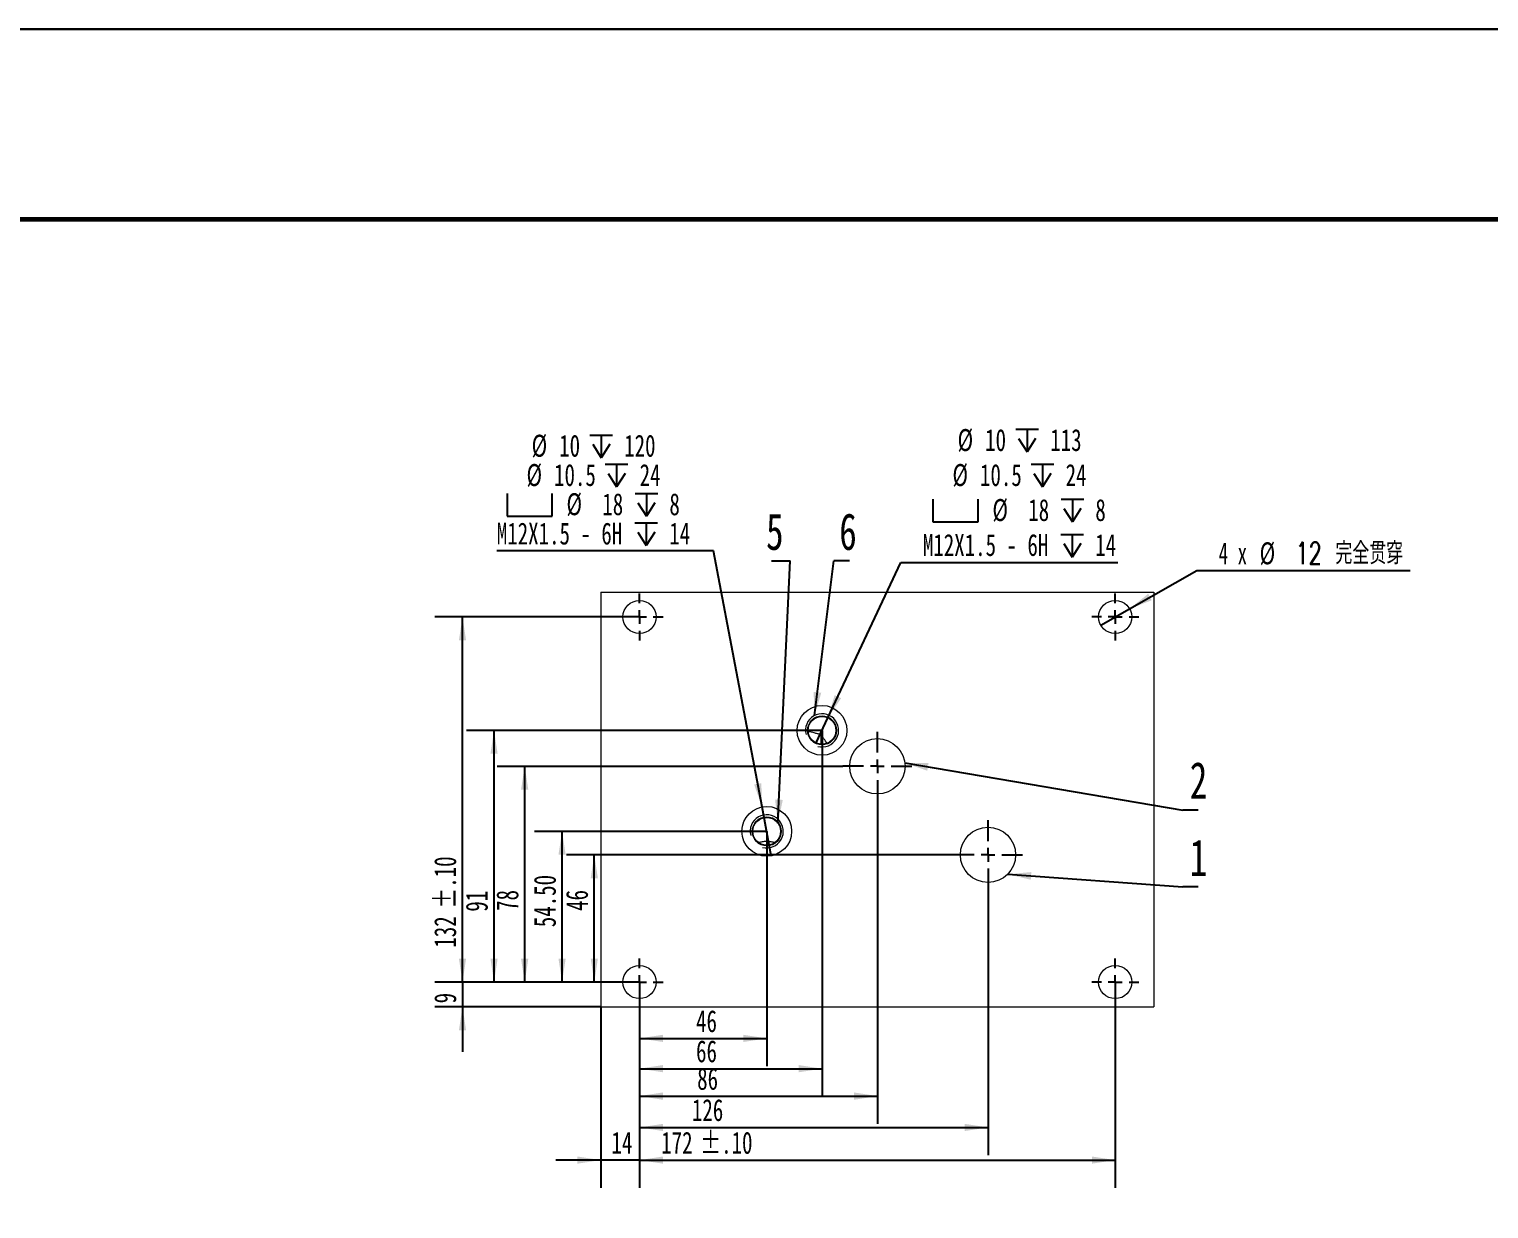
# Model space of a CAD drawing. Header units: millimetres. Extents: x -8 to 430, y -4 to 301.
# Drawn here: x 101.4 to 207, y 215.4 to 300.7 of the extents above; entities that cross this region are included whole.
import ezdxf

# ---------------------------------------------------------------- set-up
doc = ezdxf.new("R2010")
doc.units = ezdxf.units.MM
doc.layers.add('10', color=7, linetype='Continuous')
doc.layers.add('细实线', color=7, linetype='Continuous', lineweight=30)
doc.styles.add('SLDTEXTSTYLE0', font='TXT', dxfattribs={"width": 0.7, "bigfont": 'bigfont'})
doc.styles.add('SLDTEXTSTYLE1', font='TXT', dxfattribs={"width": 0.7})
doc.styles.add('SLDTEXTSTYLE6', font='TXT', dxfattribs={"width": 0.633333})
doc.dimstyles.new('SLDDIMSTYLE10', dxfattribs={"dimtxt": 1.69292, "dimasz": 1.69292, "dimexe": 0, "dimexo": 0.0625, "dimgap": 0.42323, "dimtad": 2, "dimlfac": 5, "dimrnd": 1e-09, "dimzin": 12, "dimdsep": 46, "dimtxsty": 'SLDTEXTSTYLE1', "dimsah": 1, "dimcen": 0.09, "dimadec": 0, "dimazin": 3, "dimtol": 1, "dimtp": 0.1, "dimtm": 0.1, "dimtfac": 1, "dimtofl": 0, "dimtmove": 0, "dimatfit": 3, "dimfxl": 1, "dimfrac": 2, "dimtolj": 1, "dimtzin": 0, "dimarcsym": 0})
doc.dimstyles.new('SLDDIMSTYLE12', dxfattribs={"dimtxt": 1.69292, "dimasz": 1.69292, "dimexe": 0, "dimexo": 0.0625, "dimgap": 0.42323, "dimtad": 0, "dimtih": 1, "dimtoh": 1, "dimlfac": 5, "dimrnd": 1e-09, "dimzin": 12, "dimdsep": 46, "dimtxsty": 'SLDTEXTSTYLE1', "dimblk1": 'NONE', "dimsah": 1, "dimcen": 0, "dimadec": 0, "dimazin": 3, "dimtfac": 1, "dimtmove": 0, "dimatfit": 3, "dimldrblk": 'NONE', "dimfxl": 1, "dimfrac": 2, "dimtolj": 1, "dimtzin": 12, "dimarcsym": 0})
doc.dimstyles.new('SLDDIMSTYLE13', dxfattribs={"dimtxt": 1.69292, "dimasz": 1.69292, "dimexe": 0, "dimexo": 0.0625, "dimgap": 0.42323, "dimtad": 0, "dimtih": 1, "dimtoh": 1, "dimdec": 6, "dimlfac": 5, "dimrnd": 1e-09, "dimzin": 12, "dimdsep": 46, "dimtxsty": 'SLDTEXTSTYLE1', "dimblk1": 'NONE', "dimsah": 1, "dimcen": 0, "dimadec": 0, "dimazin": 3, "dimtfac": 1, "dimtmove": 0, "dimatfit": 3, "dimldrblk": 'NONE', "dimfxl": 1, "dimfrac": 2, "dimtolj": 1, "dimtzin": 12, "dimarcsym": 0})
doc.dimstyles.new('SLDDIMSTYLE14', dxfattribs={"dimtxt": 1.69292, "dimasz": 1.69292, "dimexe": 0, "dimexo": 0.0625, "dimgap": 0.42323, "dimtad": 0, "dimtih": 1, "dimtoh": 1, "dimlfac": 5, "dimrnd": 1e-09, "dimzin": 12, "dimdsep": 46, "dimtxsty": 'SLDTEXTSTYLE1', "dimblk1": 'NONE', "dimsah": 1, "dimcen": 0, "dimadec": 0, "dimazin": 3, "dimtfac": 1, "dimtmove": 0, "dimatfit": 3, "dimldrblk": 'NONE', "dimfxl": 1, "dimfrac": 2, "dimtolj": 1, "dimtzin": 12, "dimarcsym": 0})
doc.dimstyles.new('SLDDIMSTYLE3', dxfattribs={"dimtxt": 1.69292, "dimasz": 1.69292, "dimexe": 0, "dimexo": 0.0625, "dimgap": 0.42323, "dimtad": 2, "dimlfac": 5, "dimrnd": 1e-09, "dimzin": 12, "dimdsep": 46, "dimtxsty": 'SLDTEXTSTYLE1', "dimsah": 1, "dimcen": 0.09, "dimadec": 0, "dimazin": 3, "dimtfac": 1, "dimtmove": 0, "dimatfit": 0, "dimfxl": 1, "dimfrac": 2, "dimtolj": 1, "dimtzin": 12, "dimarcsym": 0})
doc.dimstyles.new('SLDDIMSTYLE4', dxfattribs={"dimtxt": 1.69292, "dimasz": 1.69292, "dimexe": 0, "dimexo": 0.0625, "dimgap": 0.42323, "dimtad": 2, "dimlfac": 5, "dimrnd": 1e-09, "dimzin": 12, "dimdsep": 46, "dimtxsty": 'SLDTEXTSTYLE1', "dimsah": 1, "dimcen": 0.09, "dimadec": 0, "dimazin": 3, "dimtfac": 1, "dimtofl": 0, "dimtmove": 0, "dimatfit": 3, "dimfxl": 1, "dimfrac": 2, "dimtolj": 1, "dimtzin": 12, "dimarcsym": 0})
doc.dimstyles.new('SLDDIMSTYLE7', dxfattribs={"dimtxt": 0.18, "dimasz": 1.69292, "dimexe": 0, "dimexo": 0.0625, "dimgap": 0, "dimtad": 0, "dimtih": 1, "dimtoh": 1, "dimdec": 0, "dimrnd": 1e-09, "dimzin": 0, "dimdsep": 46, "dimtxsty": 'Standard', "dimsah": 1, "dimcen": 0.09, "dimadec": 0, "dimazin": 0, "dimtfac": 1.69292, "dimtdec": 0, "dimtofl": 0, "dimtmove": 0, "dimatfit": 3, "dimfxl": 1, "dimfrac": 2, "dimtolj": 1, "dimtzin": 0, "dimarcsym": 0})
doc.dimstyles.new('SLDDIMSTYLE9', dxfattribs={"dimtxt": 1.69292, "dimasz": 1.69292, "dimexe": 0, "dimexo": 0.0625, "dimgap": 0.42323, "dimtad": 2, "dimlfac": 5, "dimrnd": 1e-09, "dimzin": 4, "dimdsep": 46, "dimtxsty": 'SLDTEXTSTYLE1', "dimsah": 1, "dimcen": 0.09, "dimadec": 0, "dimazin": 1, "dimtfac": 1, "dimtmove": 0, "dimatfit": 0, "dimfxl": 1, "dimfrac": 2, "dimtolj": 1, "dimtzin": 12, "dimarcsym": 0})

# ---------------------------------------------------------------- blocks, each defined once
blk = doc.blocks.new('_D_51')
at = {"layer": '10'}
for p, q in [((180.98, 258.83), (185.83, 261.6)), ((185.83, 261.6), (201.26, 261.6)), ((178.9, 257.64), (180.98, 258.83))]:
    blk.add_line(p, q, dxfattribs=at)
blk.add_solid([(180.98, 258.83), (182.58, 259.44), (182.32, 259.9)], dxfattribs=at)
at = {"layer": '10', "char_height": 1.587, "attachment_point": 1}
for s, insert, style in [('4 x', (187.42, 263.63), 'SLDTEXTSTYLE6'), ('%%c', (190.38, 263.63), 'SLDTEXTSTYLE1'), ('12 完全贯穿', (192.97, 263.63), 'SLDTEXTSTYLE0')]:
    blk.add_mtext(s, dxfattribs=dict(at, insert=insert, style=style))
blk = doc.blocks.new('_NONE')
blk = doc.blocks.new('_D_52')
at = {"layer": '10', "color": 7}
for p, q in [((132.74, 231.83), (132.74, 235.09)), ((145.54, 231.83), (130.74, 231.83)), ((132.74, 231.83), (132.74, 230.03)), ((142.74, 230.03), (130.74, 230.03)), ((132.74, 230.03), (132.74, 226.78))]:
    blk.add_line(p, q, dxfattribs=at)
for points in [[(132.74, 231.83), (133, 233.53), (132.48, 233.53)], [(132.74, 230.03), (132.48, 228.34), (133, 228.34)]]:
    blk.add_solid(points, dxfattribs=at)
at = {"layer": '10', "color": 7, "insert": (130.69, 230.29), "char_height": 1.59, "attachment_point": 1, "rotation": 90, "style": 'SLDTEXTSTYLE1'}
blk.add_mtext('9', dxfattribs=at)
blk = doc.blocks.new('_D_53')
at = {"layer": '10', "color": 7}
for p, q in [((145.54, 258.23), (130.74, 258.23)), ((132.74, 231.83), (132.74, 258.23)), ((145.54, 231.83), (130.74, 231.83))]:
    blk.add_line(p, q, dxfattribs=at)
for points in [[(132.74, 258.23), (132.48, 256.54), (133, 256.54)], [(132.74, 231.83), (133, 233.53), (132.48, 233.53)]]:
    blk.add_solid(points, dxfattribs=at)
at = {"layer": '10', "color": 7, "char_height": 1.587, "attachment_point": 1, "rotation": 90, "style": 'SLDTEXTSTYLE1'}
for s, insert in [('±.10', (130.69, 237.14)), ('132', (130.69, 234.32))]:
    blk.add_mtext(s, dxfattribs=dict(at, insert=insert))
blk = doc.blocks.new('_D_54')
at = {"layer": '10', "color": 7}
for p, q in [((145.54, 231.83), (145.54, 216.96)), ((142.74, 230.03), (142.74, 216.96)), ((142.74, 218.96), (139.48, 218.96)), ((145.54, 218.96), (142.74, 218.96)), ((145.54, 218.96), (148.79, 218.96))]:
    blk.add_line(p, q, dxfattribs=at)
for points in [[(142.74, 218.96), (141.05, 219.22), (141.05, 218.7)], [(145.54, 218.96), (147.23, 218.7), (147.23, 219.22)]]:
    blk.add_solid(points, dxfattribs=at)
at = {"layer": '10', "color": 7, "insert": (143.51, 221.01), "char_height": 1.587, "attachment_point": 1, "style": 'SLDTEXTSTYLE1'}
blk.add_mtext('14', dxfattribs=at)
blk = doc.blocks.new('_D_55')
at = {"layer": '10', "color": 7}
for p, q in [((145.54, 231.83), (145.54, 216.96)), ((179.94, 231.83), (179.94, 216.96)), ((145.54, 218.96), (179.94, 218.96))]:
    blk.add_line(p, q, dxfattribs=at)
for points in [[(145.54, 218.96), (147.23, 218.7), (147.23, 219.22)], [(179.94, 218.96), (178.25, 219.22), (178.25, 218.7)]]:
    blk.add_solid(points, dxfattribs=at)
at = {"layer": '10', "color": 7, "char_height": 1.587, "attachment_point": 1, "style": 'SLDTEXTSTYLE1'}
for s, insert in [('172', (147.11, 221.01)), ('±.10', (149.93, 221.01))]:
    blk.add_mtext(s, dxfattribs=dict(at, insert=insert))
blk = doc.blocks.new('_D_56')
at = {"layer": '10', "color": 7}
for p, q in [((160.24, 247.43), (135.24, 247.43)), ((137.24, 231.83), (137.24, 247.43)), ((145.54, 231.83), (135.24, 231.83))]:
    blk.add_line(p, q, dxfattribs=at)
for points in [[(137.24, 247.43), (136.97, 245.74), (137.5, 245.74)], [(137.24, 231.83), (137.5, 233.53), (136.97, 233.53)]]:
    blk.add_solid(points, dxfattribs=at)
at = {"layer": '10', "color": 7, "insert": (135.19, 236.98), "char_height": 1.587, "attachment_point": 1, "rotation": 90, "style": 'SLDTEXTSTYLE1'}
blk.add_mtext('78', dxfattribs=at)
blk = doc.blocks.new('_D_57')
at = {"layer": '10', "color": 7}
for p, q in [((168.24, 241.03), (140.27, 241.03)), ((142.27, 231.83), (142.27, 241.03)), ((145.54, 231.83), (140.27, 231.83))]:
    blk.add_line(p, q, dxfattribs=at)
for points in [[(142.27, 241.03), (142.01, 239.34), (142.53, 239.34)], [(142.27, 231.83), (142.53, 233.53), (142.01, 233.53)]]:
    blk.add_solid(points, dxfattribs=at)
at = {"layer": '10', "color": 7, "insert": (140.22, 236.98), "char_height": 1.587, "attachment_point": 1, "rotation": 90, "style": 'SLDTEXTSTYLE1'}
blk.add_mtext('46', dxfattribs=at)
blk = doc.blocks.new('_D_58')
at = {"layer": '10', "color": 7}
for p, q in [((162.74, 244.93), (162.74, 221.59)), ((145.54, 231.83), (145.54, 221.59)), ((145.54, 223.59), (162.74, 223.59))]:
    blk.add_line(p, q, dxfattribs=at)
for points in [[(145.54, 223.59), (147.23, 223.32), (147.23, 223.85)], [(162.74, 223.59), (161.05, 223.85), (161.05, 223.32)]]:
    blk.add_solid(points, dxfattribs=at)
at = {"layer": '10', "color": 7, "insert": (149.71, 225.63), "char_height": 1.587, "attachment_point": 1, "style": 'SLDTEXTSTYLE1'}
blk.add_mtext('86', dxfattribs=at)
blk = doc.blocks.new('_D_59')
at = {"layer": '10', "color": 7}
for p, q in [((170.74, 238.53), (170.74, 219.32)), ((145.54, 231.83), (145.54, 219.32)), ((145.54, 221.32), (170.74, 221.32))]:
    blk.add_line(p, q, dxfattribs=at)
for points in [[(145.54, 221.32), (147.23, 221.06), (147.23, 221.58)], [(170.74, 221.32), (169.05, 221.58), (169.05, 221.06)]]:
    blk.add_solid(points, dxfattribs=at)
at = {"layer": '10', "color": 7, "insert": (149.33, 223.37), "char_height": 1.587, "attachment_point": 1, "style": 'SLDTEXTSTYLE1'}
blk.add_mtext('126', dxfattribs=at)
blk = doc.blocks.new('SW_SYMBOL_HOLE_DEPTH')
at = {"layer": '10', "color": 0}
for p, q in [((0, 875), (800, 875)), ((100, 555), (400, 75)), ((400, 875), (400, 75)), ((700, 555), (400, 75))]:
    blk.add_line(p, q, dxfattribs=at)
blk = doc.blocks.new('SW_SYMBOL_HOLE_SPOT')
at = {"layer": '10', "color": 0}
for p, q in [((0, 875), (0, 75)), ((1600, 75), (1600, 875)), ((0, 75), (1600, 75))]:
    blk.add_line(p, q, dxfattribs=at)
blk = doc.blocks.new('_D_60')
at = {"layer": '10', "color": 7}
for p, q in [((159.16, 250.94), (164.44, 262.18)), ((164.44, 262.18), (180.12, 262.18)), ((158.31, 249.13), (159.16, 250.94))]:
    blk.add_line(p, q, dxfattribs=at)
blk.add_solid([(159.16, 250.94), (160.12, 252.36), (159.65, 252.58)], dxfattribs=at)
at = {"layer": '10', "color": 7, "xscale": 0.002046395036887994, "yscale": 0.002046395036887994, "zscale": 0.002046395036887994}
for name, p in [('SW_SYMBOL_HOLE_DEPTH', (172.75, 270.01)), ('SW_SYMBOL_HOLE_DEPTH', (173.86, 267.48)), ('SW_SYMBOL_HOLE_SPOT', (166.76, 264.95)), ('SW_SYMBOL_HOLE_DEPTH', (176.02, 264.95)), ('SW_SYMBOL_HOLE_DEPTH', (176.01, 262.41))]:
    blk.add_blockref(name, p, dxfattribs=at)
at = {"layer": '10', "color": 7, "attachment_point": 1, "style": 'SLDTEXTSTYLE1'}
for s, insert, char_height in [('%%c', (168.54, 271.82), 1.587), ('10', (170.53, 271.82), 1.587), ('113', (175.24, 271.82), 1.587), ('%%c', (168.17, 269.29), 1.587), ('10.5', (170.16, 269.29), 1.587), ('24', (176.35, 269.29), 1.587), ('%%c', (171.06, 266.76), 1.587), ('18', (173.65, 266.76), 1.587), ('8', (178.5, 266.76), 1.59), ('M12X1.5 - 6H', (166.03, 264.23), 1.5875), ('14', (178.49, 264.23), 1.587)]:
    blk.add_mtext(s, dxfattribs=dict(at, insert=insert, char_height=char_height))
blk = doc.blocks.new('_D_61')
at = {"layer": '10', "color": 7}
for p, q in [((150.9, 263.01), (135.22, 263.01)), ((154.4, 244.5), (150.9, 263.01)), ((155.07, 240.96), (154.4, 244.5))]:
    blk.add_line(p, q, dxfattribs=at)
blk.add_solid([(154.4, 244.5), (154.35, 246.21), (153.83, 246.12)], dxfattribs=at)
at = {"layer": '10', "color": 7, "xscale": 0.002046395036887994, "yscale": 0.002046395036887994, "zscale": 0.002046395036887994}
for name, p in [('SW_SYMBOL_HOLE_DEPTH', (141.95, 269.59)), ('SW_SYMBOL_HOLE_DEPTH', (143.06, 267.48)), ('SW_SYMBOL_HOLE_SPOT', (135.96, 265.36)), ('SW_SYMBOL_HOLE_DEPTH', (145.22, 265.36)), ('SW_SYMBOL_HOLE_DEPTH', (145.21, 263.24))]:
    blk.add_blockref(name, p, dxfattribs=at)
at = {"layer": '10', "color": 7, "attachment_point": 1, "style": 'SLDTEXTSTYLE1'}
for s, insert, char_height in [('%%c', (137.74, 271.41), 1.587), ('10', (139.73, 271.41), 1.587), ('120', (144.43, 271.41), 1.587), ('%%c', (137.37, 269.29), 1.587), ('10.5', (139.36, 269.29), 1.587), ('24', (145.55, 269.29), 1.587), ('%%c', (140.26, 267.18), 1.587), ('18', (142.85, 267.18), 1.587), ('8', (147.7, 267.18), 1.59), ('M12X1.5 - 6H', (135.22, 265.06), 1.5875), ('14', (147.69, 265.06), 1.587)]:
    blk.add_mtext(s, dxfattribs=dict(at, insert=insert, char_height=char_height))
blk = doc.blocks.new('_D_62')
at = {"layer": '10', "color": 7}
for p, q in [((154.74, 242.73), (154.74, 225.76)), ((145.54, 231.83), (145.54, 225.76)), ((145.54, 227.76), (154.74, 227.76))]:
    blk.add_line(p, q, dxfattribs=at)
for points in [[(145.54, 227.76), (147.23, 227.5), (147.23, 228.02)], [(154.74, 227.76), (153.05, 228.02), (153.05, 227.5)]]:
    blk.add_solid(points, dxfattribs=at)
at = {"layer": '10', "color": 7, "insert": (149.63, 229.8), "char_height": 1.587, "attachment_point": 1, "style": 'SLDTEXTSTYLE1'}
blk.add_mtext('46', dxfattribs=at)
blk = doc.blocks.new('_D_63')
at = {"layer": '10', "color": 7}
for p, q in [((158.74, 250.03), (158.74, 223.57)), ((145.54, 231.83), (145.54, 223.57)), ((145.54, 225.57), (158.74, 225.57))]:
    blk.add_line(p, q, dxfattribs=at)
for points in [[(145.54, 225.57), (147.23, 225.31), (147.23, 225.83)], [(158.74, 225.57), (157.05, 225.83), (157.05, 225.31)]]:
    blk.add_solid(points, dxfattribs=at)
at = {"layer": '10', "color": 7, "insert": (149.63, 227.62), "char_height": 1.587, "attachment_point": 1, "style": 'SLDTEXTSTYLE1'}
blk.add_mtext('66', dxfattribs=at)
blk = doc.blocks.new('_D_64')
at = {"layer": '10', "color": 7}
for p, q in [((154.74, 242.73), (137.94, 242.73)), ((139.94, 231.83), (139.94, 242.73)), ((145.54, 231.83), (137.94, 231.83))]:
    blk.add_line(p, q, dxfattribs=at)
for points in [[(139.94, 242.73), (139.68, 241.04), (140.2, 241.04)], [(139.94, 231.83), (140.2, 233.53), (139.68, 233.53)]]:
    blk.add_solid(points, dxfattribs=at)
at = {"layer": '10', "color": 7, "insert": (137.9, 235.8), "char_height": 1.587, "attachment_point": 1, "rotation": 90, "style": 'SLDTEXTSTYLE1'}
blk.add_mtext('54.50', dxfattribs=at)
blk = doc.blocks.new('_D_65')
at = {"layer": '10', "color": 7}
for p, q in [((158.74, 250.03), (133.02, 250.03)), ((135.02, 231.83), (135.02, 250.03)), ((145.54, 231.83), (133.02, 231.83))]:
    blk.add_line(p, q, dxfattribs=at)
for points in [[(135.02, 250.03), (134.76, 248.34), (135.28, 248.34)], [(135.02, 231.83), (135.28, 233.53), (134.76, 233.53)]]:
    blk.add_solid(points, dxfattribs=at)
at = {"layer": '10', "color": 7, "insert": (132.97, 236.92), "char_height": 1.587, "attachment_point": 1, "rotation": 90, "style": 'SLDTEXTSTYLE1'}
blk.add_mtext('91', dxfattribs=at)
blk = doc.blocks.new('SW_NOTE_16')
at = {"layer": '10', "color": 0}
blk.add_line((-1.36, 0), (0, 0), dxfattribs=at)
at = {"layer": '10', "color": 0, "insert": (-1.74, 3.45), "char_height": 2.65, "attachment_point": 1, "style": 'SLDTEXTSTYLE1'}
blk.add_mtext('5', dxfattribs=at)
blk = doc.blocks.new('SW_NOTE_17')
at = {"layer": '10', "color": 0}
blk.add_line((1.11, 0), (0, 0), dxfattribs=at)
at = {"layer": '10', "color": 0, "insert": (0.38, 3.45), "char_height": 2.65, "attachment_point": 1, "style": 'SLDTEXTSTYLE1'}
blk.add_mtext('6', dxfattribs=at)
blk = doc.blocks.new('SW_NOTE_18')
at = {"layer": '10', "color": 0}
blk.add_line((1.11, 0), (0, 0), dxfattribs=at)
at = {"layer": '10', "color": 0, "insert": (0.5, 3.48), "char_height": 2.65, "attachment_point": 1, "style": 'SLDTEXTSTYLE1'}
blk.add_mtext('2', dxfattribs=at)
blk = doc.blocks.new('SW_NOTE_19')
at = {"layer": '10', "color": 0}
blk.add_line((1.11, 0), (0, 0), dxfattribs=at)
at = {"layer": '10', "color": 0, "insert": (0.5, 3.42), "char_height": 2.65, "attachment_point": 1, "style": 'SLDTEXTSTYLE1'}
blk.add_mtext('1', dxfattribs=at)
blk = doc.blocks.new('SW_CENTERMARKSYMBOL_18')
at = {"layer": '10', "color": 0}
for p, q in [((0, 1), (0, 2.5)), ((-1, 0), (-2.5, 0)), ((0, 0), (-0.5, 0)), ((0, 0), (0, 0.5)), ((0, 0), (0, -0.5)), ((0, 0), (0.5, 0)), ((1, 0), (2.5, 0)), ((0, -1), (0, -2.5))]:
    blk.add_line(p, q, dxfattribs=at)
blk = doc.blocks.new('SW_CENTERMARKSYMBOL_19')
at = {"layer": '10', "color": 0}
for p, q in [((0, 1), (0, 2.5)), ((-1, 0), (-2.5, 0)), ((0, 0), (-0.5, 0)), ((0, 0), (0, 0.5)), ((0, 0), (0, -0.5)), ((0, 0), (0.5, 0)), ((1, 0), (2.5, 0)), ((0, -1), (0, -2.5))]:
    blk.add_line(p, q, dxfattribs=at)
blk = doc.blocks.new('SW_CENTERMARKSYMBOL_20')
at = {"layer": '10', "color": 0}
for p, q in [((0, 1), (0, 1.7)), ((-1, 0), (-1.7, 0)), ((0, 0), (-0.5, 0)), ((0, 0), (0, 0.5)), ((0, 0), (0, -0.5)), ((0, 0), (0.5, 0)), ((1, 0), (1.7, 0)), ((0, -1), (0, -1.7))]:
    blk.add_line(p, q, dxfattribs=at)
blk = doc.blocks.new('SW_CENTERMARKSYMBOL_21')
at = {"layer": '10', "color": 0}
for p, q in [((0, 1), (0, 1.7)), ((-1, 0), (-1.7, 0)), ((0, 0), (-0.5, 0)), ((0, 0), (0, 0.5)), ((0, 0), (0, -0.5)), ((0, 0), (0.5, 0)), ((1, 0), (1.7, 0)), ((0, -1), (0, -1.7))]:
    blk.add_line(p, q, dxfattribs=at)
blk = doc.blocks.new('SW_CENTERMARKSYMBOL_22')
at = {"layer": '10', "color": 0}
for p, q in [((0, 1), (0, 1.7)), ((-1, 0), (-1.7, 0)), ((0, 0), (-0.5, 0)), ((0, 0), (0, 0.5)), ((0, 0), (0, -0.5)), ((0, 0), (0.5, 0)), ((1, 0), (1.7, 0)), ((0, -1), (0, -1.7))]:
    blk.add_line(p, q, dxfattribs=at)
blk = doc.blocks.new('SW_CENTERMARKSYMBOL_23')
at = {"layer": '10', "color": 0}
for p, q in [((0, 1), (0, 1.7)), ((-1, 0), (-1.7, 0)), ((0, 0), (-0.5, 0)), ((0, 0), (0, 0.5)), ((0, 0), (0, -0.5)), ((0, 0), (0.5, 0)), ((1, 0), (1.7, 0)), ((0, -1), (0, -1.7))]:
    blk.add_line(p, q, dxfattribs=at)

msp = doc.modelspace()

# ---------------------------------------------------------------- linework, layer by layer
at = {"color": 7, "linetype": 'Continuous', "lineweight": 15}
for p, q in [((142.73900962, 260.0325), (142.73900962, 230.0325)), ((142.73900962, 260.0325), (182.73900962, 260.0325)), ((182.73900962, 260.0325), (182.73900962, 230.0325)), ((158.63900962, 249.74818834), (158.63900962, 249.03751256)), ((142.73900962, 230.0325), (182.73900962, 230.0325))]:
    msp.add_line(p, q, dxfattribs=at)
for centre, radius in [((145.53900962, 258.2325), 1.2), ((179.93900962, 258.2325), 1.2), ((158.73900962, 250.0325), 1.8), ((158.73900962, 250.0325), 1.05), ((158.73900962, 250.0325), 1), ((162.73900962, 247.4325), 2), ((154.73900962, 242.7325), 1.8), ((154.73900962, 242.7325), 1.05), ((154.73900962, 242.7325), 1), ((170.73900962, 241.0325), 2), ((145.53900962, 231.8325), 1.2), ((179.93900962, 231.8325), 1.2)]:
    msp.add_circle(centre, radius, dxfattribs=at)
at = {"color": 7, "linetype": 'Continuous', "lineweight": 0}
for centre in [(158.73900962, 250.0325), (154.73900962, 242.7325)]:
    msp.add_arc(centre, 1.2, 255, 195, dxfattribs=at)
at = {"color": 7, "linetype": 'Continuous', "lineweight": 15}
for points, knots in [([(158.63900962, 249.74818834), (158.55587929, 249.75585346), (158.475533, 249.77214129), (158.32298447, 249.80696866), (158.24947881, 249.82573352), (158.10380211, 249.86114442), (158.03173598, 249.87792487), (157.88773087, 249.90825074), (157.81582621, 249.92183372), (157.74390867, 249.93363594)], [0, 0, 0, 0, 0.25, 0.25, 0.5, 0.5, 0.75, 0.75, 1, 1, 1, 1]), ([(159.10246428, 249.10088811), (159.02531746, 249.20536006), (158.94808619, 249.31011384), (158.83222029, 249.46972671), (158.79359435, 249.52333876), (158.7163312, 249.63286828), (158.67770578, 249.68853868), (158.63900962, 249.74818834)], [0, 0, 0, 0, 0.5, 0.5, 0.75, 0.75, 1, 1, 1, 1]), ([(154.18124623, 241.9025), (154.21813946, 241.92742023), (154.258174, 241.94773249), (154.34529329, 241.97929215), (154.392069, 241.99032194), (154.48788149, 242.00527551), (154.53786359, 242.00948377), (154.63833516, 242.01452011), (154.68873482, 242.01543129), (154.78984012, 242.01542371), (154.84092183, 242.01448872), (154.94160098, 242.00937984), (154.99077093, 242.00520532), (155.08646848, 241.99021208), (155.13350218, 241.97905155), (155.22000574, 241.94763332), (155.25990661, 241.92740211), (155.29677301, 241.9025)], [0, 0, 0, 0, 0.125, 0.125, 0.25, 0.25, 0.375, 0.375, 0.5, 0.5, 0.625, 0.625, 0.75, 0.75, 0.875, 0.875, 1, 1, 1, 1])]:
    msp.add_open_spline(points, degree=3, knots=knots, dxfattribs=at)
at = {"layer": '细实线', "color": 7, "linetype": 'Continuous', "lineweight": 60}
msp.add_line((10, 287), (410, 287), dxfattribs=at)
at = {"layer": '细实线'}
msp.add_lwpolyline([(-8.00260214, -3.88219175), (422.76619786, -3.88219175), (422.76619786, 300.73288825), (-8.00260214, 300.73288825)], close=True, dxfattribs=at)

# ---------------------------------------------------------------- block references
at = {"layer": '10', "color": 7}
for name, p in [('SW_NOTE_16', (156.4322769, 262.28238933)), ('SW_NOTE_17', (159.6029601, 262.28238933)), ('SW_CENTERMARKSYMBOL_23', (145.53900962, 258.2325)), ('SW_CENTERMARKSYMBOL_22', (179.93900962, 258.2325)), ('SW_CENTERMARKSYMBOL_19', (162.73900962, 247.4325)), ('SW_NOTE_18', (184.82818533, 244.26437131)), ('SW_CENTERMARKSYMBOL_18', (170.73900962, 241.0325)), ('SW_NOTE_19', (184.82818533, 238.73026578)), ('SW_CENTERMARKSYMBOL_20', (145.53900962, 231.8325)), ('SW_CENTERMARKSYMBOL_21', (179.93900962, 231.8325))]:
    msp.add_blockref(name, p, dxfattribs=at)

# ---------------------------------------------------------------- dimensions: what is measured, and where the dimension line sits
dim = msp.add_diameter_dim_2p(p1=(155.07341744, 240.96383626), p2=(154.4046018, 244.50116374), text='%%c10 {\\fGDT;x} 120\\P%%c10.5 {\\fGDT;x} 24\\P{\\fGDT;v} %%c 18 {\\fGDT;x} 8\\PM12X1.5 - 6H {\\fGDT;x} 14', dimstyle='SLDDIMSTYLE12', override={"dimpost": '<>'}, dxfattribs=at)
dim.commit()
dim.dimension.update_dxf_attribs({"geometry": '_D_61', "text_midpoint": (142.27057032, 267.24703743), "dimtype": 163})
dim = msp.add_diameter_dim_2p(p1=(158.31443426, 249.1271074), p2=(159.16358498, 250.9378926), text='<> {\\fGDT;x} 113\\P%%c10.5 {\\fGDT;x} 24\\P{\\fGDT;v} %%c 18 {\\fGDT;x} 8\\PM12X1.5 - 6H {\\fGDT;x} 14', dimstyle='SLDDIMSTYLE14', dxfattribs=at)
dim.commit()
dim.dimension.update_dxf_attribs({"geometry": '_D_60', "text_midpoint": (173.07145531, 267.24703743), "dimtype": 163})
at = {"layer": '10'}
dim = msp.add_diameter_dim_2p(p1=(178.89740031, 257.63663924), p2=(180.98061893, 258.82836076), text='4 x <> 完全贯穿\\P', dimstyle='SLDDIMSTYLE13', dxfattribs=at)
dim.commit()
dim.dimension.update_dxf_attribs({"geometry": '_D_51', "text_midpoint": (194.34020091, 262.64049909), "dimtype": 163})
at = {"layer": '10', "color": 7}
for base, p2, dimstyle, picture, middle in [((132.73900962, 258.2325), (145.53900962, 258.2325), 'SLDDIMSTYLE10', '_D_53', (132.73900962, 237.65702984)), ((135.02045737, 250.0325), (158.73900962, 250.0325), 'SLDDIMSTYLE4', '_D_65', (135.02045737, 237.65702984)), ((137.23511643, 247.4325), (160.23900962, 247.4325), 'SLDDIMSTYLE4', '_D_56', (137.23511643, 237.72530117)), ((139.94240835, 242.7325), (154.73900962, 242.7325), 'SLDDIMSTYLE9', '_D_64', (139.94240835, 237.65702984)), ((142.27057032, 241.0325), (168.23900962, 241.0325), 'SLDDIMSTYLE3', '_D_57', (142.27057032, 237.72530117)), ((132.73900962, 230.0325), (142.73900962, 230.0325), 'SLDDIMSTYLE3', '_D_52', (132.73900962, 230.65921281))]:
    dim = msp.add_linear_dim(base=base, p1=(145.53900962, 231.8325), p2=p2, angle=90, dimstyle=dimstyle, dxfattribs=at)
    dim.commit()
    dim.dimension.update_dxf_attribs({"geometry": picture, "text_midpoint": middle, "dimtype": 160})
for base, p2, dimstyle, picture, middle in [((158.73900962, 225.57255735), (158.73900962, 250.0325), 'SLDDIMSTYLE4', '_D_63', (150.37243929, 225.57255735)), ((162.73900962, 223.58544339), (162.73900962, 244.9325), 'SLDDIMSTYLE4', '_D_58', (150.44608701, 223.58544339)), ((154.73900962, 227.75790812), (154.73900962, 242.7325), 'SLDDIMSTYLE3', '_D_62', (150.37243929, 227.75790812)), ((170.73900962, 221.31969859), (170.73900962, 238.5325), 'SLDDIMSTYLE4', '_D_59', (150.44608701, 221.31969859)), ((142.73900962, 218.96284998), (142.73900962, 230.0325), 'SLDDIMSTYLE3', '_D_54', (144.25103109, 218.96284998)), ((179.93900962, 218.96284998), (179.93900962, 231.8325), 'SLDDIMSTYLE10', '_D_55', (150.44608701, 218.96284998))]:
    dim = msp.add_linear_dim(base=base, p1=(145.53900962, 231.8325), p2=p2, dimstyle=dimstyle, dxfattribs=at)
    dim.commit()
    dim.dimension.update_dxf_attribs({"geometry": picture, "text_midpoint": middle, "dimtype": 160})

# ---------------------------------------------------------------- leaders
for points in [[(155.54292522, 243.32724341), (156.4322769, 262.28238933)], [(158.19429011, 251.10174303), (159.6029601, 262.28238933)], [(164.72432786, 247.67439148), (184.82818533, 244.26437131)], [(172.16340871, 239.62854586), (184.82818533, 238.73026578)]]:
    msp.add_leader(points, dimstyle='SLDDIMSTYLE7', dxfattribs=at)

doc.saveas('drawing.dxf')
